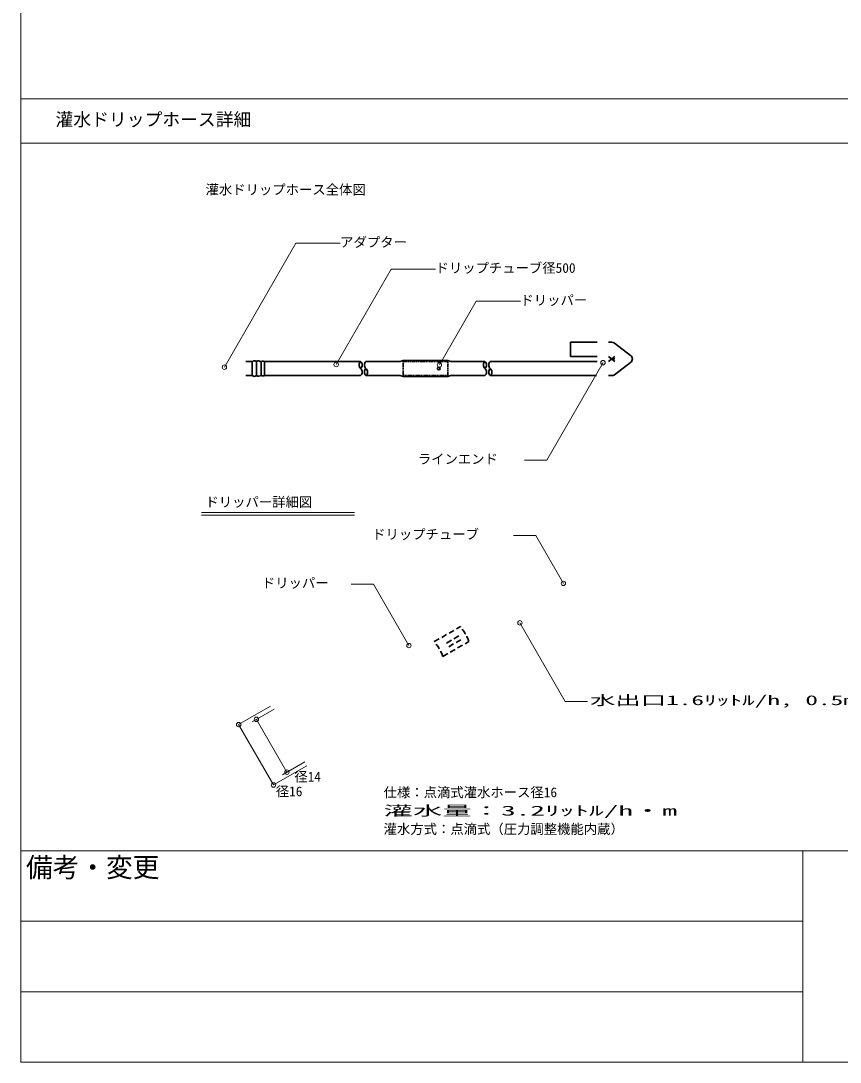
# Model space of a CAD drawing. Units: millimetres, scale not verified. Extents: x -81966 to 3947, y -2774 to 2774.
# Drawn here: x -3947 to -2106, y -2774 to -433 of the extents above; entities that cross this region are included whole.
import ezdxf
from ezdxf.enums import TextEntityAlignment as Align

# ---------------------------------------------------------------- set-up
doc = ezdxf.new("R2010")
doc.units = ezdxf.units.MM
doc.header["$LTSCALE"] = 2
doc.linetypes.add('DASHED1', pattern=[1.8, 1.2, -0.6])
doc.linetypes.add('USER1', pattern=[9.525, 6.35, -3.175])
for name, color, linetype, lineweight in [('0-1_WAKU', 7, 'Continuous', 18), ('0-7_sunpo', 7, 'Continuous', 18), ('0-9_moji', 7, 'Continuous', 18), ('0-A_buhin', 4, 'Continuous', 30), ('0-B_kansui1', 4, 'Continuous', 30), ('0-C__F-0_', 7, 'Continuous', 30)]:
    doc.layers.add(name, color=color, linetype=linetype, lineweight=lineweight)
doc.styles.add('ＭＳ ゴシック', font='')
doc.styles.get('ＭＳ ゴシック').set_extended_font_data('MS Gothic')

msp = doc.modelspace()

# ---------------------------------------------------------------- linework, layer by layer
at = {"layer": '0-1_WAKU'}
for p, q in [((-3947.25, -608), (3947.25, -608)), ((-3947.25, -708), (3947.25, -708)), ((-2189.75, -2299), (-2189.75, -2774)), ((-3947.25, -2457.333), (-2189.75, -2457.333)), ((-3947.25, -2615.667), (-2189.75, -2615.667))]:
    msp.add_line(p, q, dxfattribs=at)
for points in [[(-3947.25, -2774), (3947.25, -2774), (3947.25, 2774), (-3947.25, 2774)], [(-3947.25, -2774), (3947.25, -2774), (3947.25, -2299), (-3947.25, -2299)]]:
    msp.add_lwpolyline(points, close=True, dxfattribs=at)
at = {"layer": '0-7_sunpo'}
for p, q in [((-3377.745, -1980.183), (-3427.444, -2008.877)), ((-3417.787, -2003.302), (-3349.201, -2122.096)), ((-3309.159, -2098.977), (-3358.858, -2127.671)), ((-3304.148, -2107.398), (-3379.342, -2150.811))]:
    msp.add_line(p, q, dxfattribs=at)
msp.add_lwpolyline([(-3385.936, -1973.599), (-3457.726, -2015.047), (-3379.342, -2150.811)], dxfattribs=at)
at = {"layer": '0-9_moji', "color": 4}
for p, q in [((-2638.674, -1201.254), (-2765.25, -1420.491)), ((-2765.25, -1420.491), (-2814.952, -1420.491)), ((-3540.851, -1537.893), (-3197.642, -1537.893)), ((-3540.851, -1543.857), (-3197.642, -1543.857))]:
    msp.add_line(p, q, dxfattribs=at)
for points in [[(-3489.72, -1211.46), (-3328.913, -932.934), (-3229.511, -932.934)], [(-3238.408, -1205.477), (-3114.563, -990.971), (-3015.161, -990.971)], [(-3006.354, -1206.483), (-2923.692, -1063.309), (-2824.29, -1063.309)], [(-2727.687, -1697.605), (-2790.004, -1589.668), (-2839.706, -1589.668)], [(-3074.986, -1837.408), (-3154.839, -1699.099), (-3204.54, -1699.099)], [(-2825.48, -1786.384), (-2723.585, -1962.871), (-2673.884, -1962.871)]]:
    msp.add_lwpolyline(points, dxfattribs=at)
for centre in [(-3489.72, -1211.46), (-3238.408, -1205.477), (-3006.354, -1206.483), (-2638.674, -1201.254), (-2727.687, -1697.605), (-2825.48, -1786.384), (-3074.986, -1837.408), (-3457.726, -2015.047), (-3417.787, -2003.302), (-3349.201, -2122.096), (-3379.342, -2150.811)]:
    msp.add_circle(centre, 5, dxfattribs=at)
at = {"layer": '0-A_buhin', "linetype": 'USER1'}
for p, q in [((-3017.844, -1828.594), (-2959.395, -1794.849)), ((-2962.88, -1815.741), (-2994.883, -1834.218)), ((-2957.981, -1824.227), (-2990.546, -1843.029)), ((-2998.398, -1861.829), (-2939.949, -1828.083))]:
    msp.add_line(p, q, dxfattribs=at)
for centre in [(-3049.445, -1869.846), (-3107.894, -1903.591)]:
    msp.add_arc(centre, 117.19, 20.87707, 39.78891, dxfattribs=at)
at = {"layer": '0-B_kansui1'}
for p, q in [((-2711.758, -1155.522), (-2651.758, -1155.522)), ((-2711.758, -1155.522), (-2711.758, -1187.522)), ((-2626.558, -1155.522), (-2619.2, -1155.522)), ((-2613.184, -1157.534), (-2576.67, -1185.034)), ((-2711.758, -1187.522), (-2651.758, -1187.522)), ((-2626.558, -1187.522), (-2611.952, -1198.522)), ((-2626.558, -1198.522), (-2611.952, -1187.522)), ((-2619.237, -1193.035), (-2611.952, -1193.035)), ((-3441.595, -1198.522), (-3427.067, -1198.522)), ((-3427.067, -1200.122), (-3427.067, -1228.922)), ((-3425.067, -1197.986), (-3424.186, -1197.478)), ((-3420.809, -1197.186), (-3418.729, -1197.949)), ((-3417.352, -1199.826), (-3417.352, -1229.217)), ((-3416.14, -1198.006), (-3414.57, -1197.507)), ((-3412.268, -1197.47), (-3409.091, -1198.37)), ((-3408.001, -1198.522), (-3407.144, -1198.522)), ((-3407.144, -1200.122), (-3407.144, -1228.922)), ((-3406.109, -1198.386), (-3404.43, -1197.936)), ((-3402.36, -1197.936), (-3400.681, -1198.386)), ((-3399.646, -1198.522), (-3183.595, -1198.522)), ((-3399.646, -1200.122), (-3399.646, -1228.922)), ((-2892.022, -1198.522), (-2651.758, -1198.522)), ((-2613.184, -1228.51), (-2576.67, -1201.01)), ((-3441.595, -1230.522), (-3427.067, -1230.522)), ((-3425.067, -1231.058), (-3424.186, -1231.566)), ((-3420.809, -1231.858), (-3418.729, -1231.095)), ((-3416.14, -1231.038), (-3414.57, -1231.537)), ((-3412.268, -1231.573), (-3409.091, -1230.673)), ((-3408.001, -1230.522), (-3407.144, -1230.522)), ((-3406.109, -1230.658), (-3404.43, -1231.108)), ((-3402.36, -1231.108), (-3400.681, -1230.658)), ((-3399.646, -1230.522), (-3183.595, -1230.522)), ((-2892.022, -1230.522), (-2653.14, -1230.522)), ((-2626.558, -1230.522), (-2619.2, -1230.522))]:
    msp.add_line(p, q, dxfattribs=at)
for points in [[(-3171.595, -1198.522), (-3094.375, -1198.522), (-3088.06, -1196.722), (-2987.572, -1196.722), (-2980.854, -1198.522), (-2904.022, -1198.522)], [(-3171.595, -1230.522), (-3094.375, -1230.522), (-3088.06, -1232.322), (-2987.572, -1232.322), (-2980.854, -1230.522), (-2904.022, -1230.522)]]:
    msp.add_lwpolyline(points, dxfattribs=at)
at = {"layer": '0-B_kansui1', "linetype": 'DASHED1'}
msp.add_lwpolyline([(-3087.808, -1230.522), (-2987.808, -1230.522), (-2987.808, -1198.522), (-3087.808, -1198.522)], close=True, dxfattribs=at)
at = {"layer": '0-B_kansui1'}
msp.add_circle((-3007.808, -1214.522), 3, dxfattribs=at)
for centre, radius, start, end in [((-2619.2, -1165.522), 10, 53.015, 90), ((-2582.686, -1193.022), 10, 306.985, 53.015), ((-3427.067, -1194.522), 4, 270, 300), ((-3422.186, -1200.942), 4, 69.8637, 120), ((-3417.352, -1194.193), 4, 249.8637, 287.6291), ((-3413.359, -1201.319), 4, 74.18081, 107.6291), ((-3408.001, -1194.522), 4, 254.18081, 270), ((-3407.144, -1194.522), 4, 270, 285), ((-3403.395, -1201.799), 4, 75, 105), ((-3399.646, -1194.522), 4, 255, 270), ((-3176.365, -1206.522), 10.783, 132.10531, 227.89469), ((-3190.825, -1206.522), 10.783, 312.10531, 47.89469), ((-3190.825, -1222.522), 10.783, 312.10531, 47.89469), ((-3164.365, -1206.522), 10.783, 132.10531, 227.89469), ((-3164.365, -1222.522), 10.783, 132.10531, 227.89469), ((-3178.825, -1222.522), 10.783, 312.10531, 47.89469), ((-2896.792, -1206.522), 10.783, 132.10531, 227.89469), ((-2911.252, -1206.522), 10.783, 312.10531, 47.89469), ((-2911.252, -1222.522), 10.783, 312.10531, 47.89469), ((-2884.792, -1206.522), 10.783, 132.10531, 227.89469), ((-2884.792, -1222.522), 10.783, 132.10531, 227.89469), ((-2899.252, -1222.522), 10.783, 312.10531, 47.89469), ((-3427.067, -1234.522), 4, 60, 90), ((-3422.186, -1228.102), 4, 240, 290.1363), ((-3417.352, -1234.85), 4, 72.3709, 110.1363), ((-3413.359, -1227.725), 4, 252.3709, 285.81919), ((-3408.001, -1234.522), 4, 90, 105.81919), ((-3407.144, -1234.522), 4, 75, 90), ((-3403.395, -1227.244), 4, 255, 285), ((-3399.646, -1234.522), 4, 90, 105), ((-2619.2, -1220.522), 10, 270, 306.985)]:
    msp.add_arc(centre, radius, start, end, dxfattribs=at)

# ---------------------------------------------------------------- texts
at = {"layer": '0-9_moji', "style": 'ＭＳ ゴシック'}
for s, height, p in [('灌水ドリップホース詳細', 29.33, (-3869.25, -678)), ('灌水ドリップホース全体図', 21.99, (-3531.98, -829.811)), ('アダプター', 21.99, (-3229.511, -947.934)), ('ドリップチューブ径500', 21.99, (-3015.161, -1005.971)), ('ドリッパー', 21.99, (-2824.29, -1078.309)), ('ラインエンド', 21.99, (-3054.86, -1435.491)), ('ドリッパー詳細図', 21.99, (-3532.336, -1532.181)), ('ドリップチューブ', 21.99, (-3157.584, -1604.668)), ('ドリッパー', 21.99, (-3405.464, -1714.099)), ('径14', 21.99, (-3332.507, -2149.759)), ('径16', 21.99, (-3374.204, -2182.834)), ('仕様：点滴式灌水ホース径16', 21.99, (-3131.831, -2184.897)), ('灌水方式：点滴式（圧力調整機能内蔵）', 21.99, (-3131.831, -2267.397))]:
    msp.add_text(s, height=height, dxfattribs=at).set_placement(p, align=Align.BOTTOM_LEFT)
for s, width, p in [('水出口1.6ﾘｯﾄﾙ/h, 0.5mピッチ', 1.9, (-2667.884, -1977.871)), ('灌水量：3.2ﾘｯﾄﾙ/h・m', 2.2, (-3131.831, -2226.147))]:
    msp.add_text(s, height=21.99, dxfattribs=dict(at, width=width)).set_placement(p, align=Align.BOTTOM_LEFT)
at = {"layer": '0-C__F-0_', "style": 'ＭＳ ゴシック'}
msp.add_text('備考・変更', height=43.99, dxfattribs=at).set_placement((-3935.686, -2371.226), align=Align.BOTTOM_LEFT)

doc.saveas('drawing.dxf')
